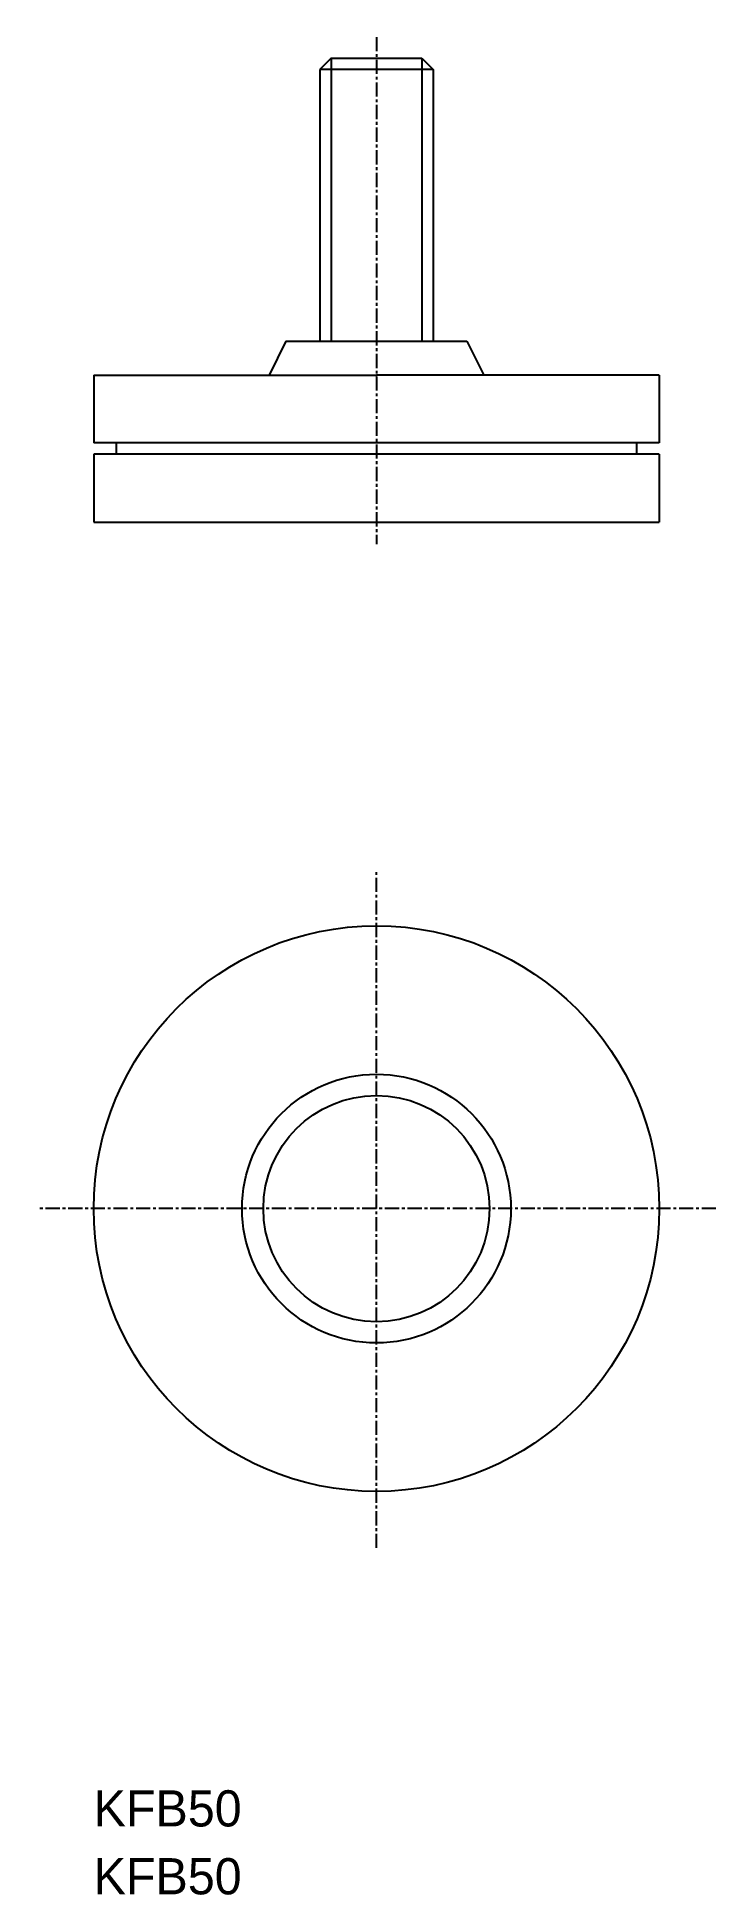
# Model space of a CAD drawing. Extents: x -3783 to -3723, y -820 to -656.
import ezdxf

# ---------------------------------------------------------------- set-up
doc = ezdxf.new("R2010")
doc.units = 0
doc.linetypes.add('CENTER', pattern=[2, 1.25, -0.25, 0.25, -0.25])
doc.layers.get('0').update_dxf_attribs({"linetype": 'CONTINUOUS'})
doc.layers.add('CENTER', color=1, linetype='CENTER')

msp = doc.modelspace()

# ---------------------------------------------------------------- linework, layer by layer
at = {"color": 7, "linetype": 'CONTINUOUS'}
for p, q in [((-3757.18, -658.02), (-3758.18, -659.02)), ((-3757.18, -658.02), (-3749.18, -658.02)), ((-3749.18, -658.02), (-3748.18, -659.02)), ((-3748.18, -659.02), (-3758.18, -659.02)), ((-3758.18, -659.02), (-3758.18, -683.02)), ((-3748.18, -659.02), (-3748.18, -683.02)), ((-3761.18, -683.02), (-3762.68, -686.02)), ((-3761.18, -683.02), (-3745.18, -683.02)), ((-3745.18, -683.02), (-3743.68, -686.02)), ((-3778.18, -686.02), (-3778.18, -692.02)), ((-3778.18, -686.02), (-3753.18, -686.02)), ((-3728.18, -686.02), (-3753.18, -686.02)), ((-3728.18, -686.02), (-3728.18, -692.02)), ((-3776.18, -692.02), (-3776.18, -693.02)), ((-3730.18, -692.02), (-3730.18, -693.02)), ((-3778.18, -693.02), (-3778.18, -699.02)), ((-3728.18, -693.02), (-3728.18, -699.02)), ((-3778.18, -699.02), (-3728.18, -699.02))]:
    msp.add_line(p, q, dxfattribs=at)
at = {"color": 3, "linetype": 'CONTINUOUS'}
for p, q in [((-3757.18, -658.02), (-3757.18, -683.02)), ((-3749.18, -658.02), (-3749.18, -683.02))]:
    msp.add_line(p, q, dxfattribs=at)
for p, q in [((-3728.18, -692.02), (-3778.18, -692.02)), ((-3728.18, -693.02), (-3778.18, -693.02))]:
    msp.add_line(p, q)
msp.add_circle((-3753.18, -759.71), 25)
at = {"color": 7, "linetype": 'CONTINUOUS'}
for radius in [11.88, 10]:
    msp.add_circle((-3753.18, -759.71), radius, dxfattribs=at)
at = {"layer": 'CENTER', "color": 1, "linetype": 'CENTER'}
for p, q in [((-3753.18, -656.15), (-3753.18, -700.97)), ((-3753.18, -789.71), (-3753.18, -729.71)), ((-3723.18, -759.71), (-3783.18, -759.71))]:
    msp.add_line(p, q, dxfattribs=at)

# ---------------------------------------------------------------- texts
at = {"color": 7, "linetype": 'CONTINUOUS'}
for p in [(-3778.18, -814.33), (-3778.18, -820.33)]:
    msp.add_text('KFB50', height=3.2, dxfattribs=at).set_placement(p)

doc.saveas('drawing.dxf')
